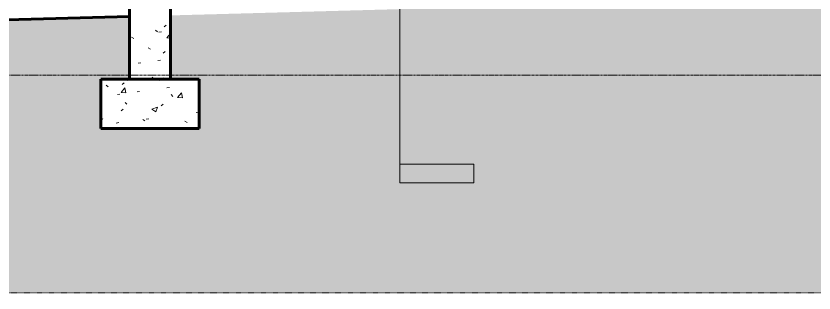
# Model space of a CAD drawing. Header units: inches. Extents: x -3225 to -1923, y -226 to 478.
# Drawn here: x -3102 to -2907.8, y -196.9 to -129.6 of the extents above; entities that cross this region are included whole.
import ezdxf

# ---------------------------------------------------------------- set-up
doc = ezdxf.new("R2010")
doc.units = ezdxf.units.IN
doc.header["$MEASUREMENT"] = 0
doc.linetypes.add('Aligning Line 1_8_', pattern=[0.25, 0.125, -0.125])
doc.linetypes.add('Grid Line 1_2_', pattern=[0.875, 0.5, -0.125, 0.125, -0.125])
for name, color, linetype, lineweight in [('A-FLOR-LEVL-1', 51, 'Grid Line 1_2_', 9), ('A-WALL-PATT-1', 111, 'Continuous', 9), ('C-TOPO', 7, 'Continuous', 9), ('C-TOPO-1', 7, 'Continuous', 60), ('G-ANNO-SYMB', 111, 'Aligning Line 1_8_', 9), ('G-ANNO-SYMB-1', 111, 'Continuous', 9), ('S-FNDN-1', 32, 'Continuous', 60), ('S-FNDN-2', 32, 'Continuous', 9)]:
    doc.layers.add(name, color=color, linetype=linetype, lineweight=lineweight)
pattern_1 = [(50, (-2625.466, 124.937), (13.77135, -1.20496), [1.44, -15.84]), (355, (-2625.466, 124.937), (-2.66442, 14.44218), [1.152, -12.672]), (100.451, (-2624.319, 124.837), (11.10708, 13.23737), [1.224, -13.462]), (46.184, (-2625.466, 128.777), (20.4913, -3.17785), [2.16, -23.76]), (96.636, (-2623.759, 128.513), (17.9459, 18.70315), [1.836, -20.193]), (351.184, (-2625.466, 128.777), (17.9454, 18.7026), [1.728, -19.008]), (21, (-2623.546, 127.817), (11.46052, -7.73037), [1.44, -15.84]), (326, (-2623.546, 127.817), (4.67135, 13.92315), [1.152, -12.672]), (71.451, (-2622.591, 127.173), (16.13207, 6.19284), [1.224, -13.462]), (37.5, (-2625.466, 124.937), (0.233123, 6.39175), [0.634, -11.885, 0.634, -12.23, -12.72]), (37.5, (-2625.466, 124.937), (0.233123, 6.39175), [-25.382, 0.634, -12.086]), (7.5, (-2625.466, 124.937), (5.05073, 7.57304), [0.634, -6.701, 0.634, -11.597, -4.848]), (7.5, (-2625.466, 124.937), (5.05073, 7.57304), [-19.565, 0.634, -4.214]), (327.5, (-2629.748, 124.937), (10.24958, -0.43289), [0.634, -4.166, 0.634, -14.342, -19.872]), (327.5, (-2629.748, 124.937), (10.24958, -0.43289), [-19.776, 0.634, -19.238]), (317.5, (-2631.668, 124.937), (11.19739, 1.92214), [0.634, -5.606, 0.634, -9.312, -14.112]), (317.5, (-2631.668, 124.937), (11.19739, 1.92214), [-16.186, 0.634, -13.478])]

# ---------------------------------------------------------------- blocks, each defined once
blk = doc.blocks.new('Section - 3_32_ x 3_8_-54337-Section 12')
at = {"layer": 'G-ANNO-SYMB-1'}
blk.add_hatch(color=256, dxfattribs=at).paths.add_polyline_path([(-2990.55, -165.66), (-3008.55, -165.66), (-3008.55, -170.16), (-2990.55, -170.16)], flags=0)
for p, q in [((-3008.55, -170.16), (-3008.55, -165.66)), ((-3008.55, -165.66), (-2990.55, -165.66)), ((-2990.55, -165.66), (-2990.55, -170.16)), ((-2990.55, -170.16), (-3008.55, -170.16))]:
    blk.add_line(p, q, dxfattribs=at)

msp = doc.modelspace()

# ---------------------------------------------------------------- hatches: boundary and pattern name
at = {"layer": 'A-WALL-PATT-1'}
h = msp.add_hatch(dxfattribs=at)
h.set_pattern_fill('FP_2', color=256, style=0, pattern_type=2)
h.set_pattern_definition(pattern_1)
h.paths.add_polyline_path([(-3074.33668, -145), (-3064.33668, -145), (-3064.33668, -121.75), (-3071.8261, -121.75), (-3074.33668, -121.81865)], flags=0)
h.paths.add_polyline_path([(-3074.33668, -31.75), (-3064.33668, -31.75), (-3064.33668, -2), (-3074.33668, -2)], flags=0)
at = {"layer": 'C-TOPO'}
msp.add_hatch(color=256, dxfattribs=at).paths.add_polyline_path([(-3000.9059, -196.92649), (-2715.33668, -196.92649), (-2715.33668, -119.95699), (-3064.33668, -129.49995), (-3064.33668, -145), (-3057.33668, -145), (-3057.33668, -157), (-3081.33668, -157), (-3081.33668, -145), (-3074.33668, -145), (-3074.33668, -129.77339), (-3128.33668, -131.24995), (-3128.33668, -196.92649), (-3025.25591, -196.92649)], flags=0)
at = {"layer": 'S-FNDN-2'}
h = msp.add_hatch(dxfattribs=at)
h.set_pattern_fill('FP_2', color=256, style=0, pattern_type=2)
h.set_pattern_definition(pattern_1)
h.paths.add_polyline_path([(-3073.55369, -157), (-3057.33668, -157), (-3057.33668, -145), (-3081.33668, -145), (-3081.33668, -157)], flags=0)

# ---------------------------------------------------------------- linework, layer by layer
at = {"layer": 'A-FLOR-LEVL-1'}
msp.add_line((-1935.47917, -144), (-3194.57025, -144), dxfattribs=at)
at = {"layer": 'C-TOPO'}
msp.add_line((-3074.33668, -129.77339), (-3128.33679, -131.24995), dxfattribs=at)
at = {"layer": 'C-TOPO-1'}
msp.add_line((-3128.33668, -131.24995), (-3074.33668, -129.77339), dxfattribs=at)
at = {"layer": 'G-ANNO-SYMB'}
msp.add_line((-3146.20147, -196.89908), (-2664.96488, -196.89908), dxfattribs=at)
at = {"layer": 'G-ANNO-SYMB-1'}
msp.add_line((-3008.54874, 57.79006), (-3008.54874, -165.66368), dxfattribs=at)
at = {"layer": 'S-FNDN-1'}
for p, q in [((-3074.33668, -119.81727), (-3074.33668, -145)), ((-3064.33668, -145), (-3064.33668, -125.54446)), ((-3057.33668, -145), (-3081.33668, -145)), ((-3081.33668, -145), (-3081.33668, -157)), ((-3057.33668, -157), (-3057.33668, -145)), ((-3081.33668, -157), (-3057.33668, -157))]:
    msp.add_line(p, q, dxfattribs=at)

# ---------------------------------------------------------------- block references
at = {"layer": 'G-ANNO-SYMB-1'}
msp.add_blockref('Section - 3_32_ x 3_8_-54337-Section 12', (0, 0), dxfattribs=at)

doc.saveas('drawing.dxf')
